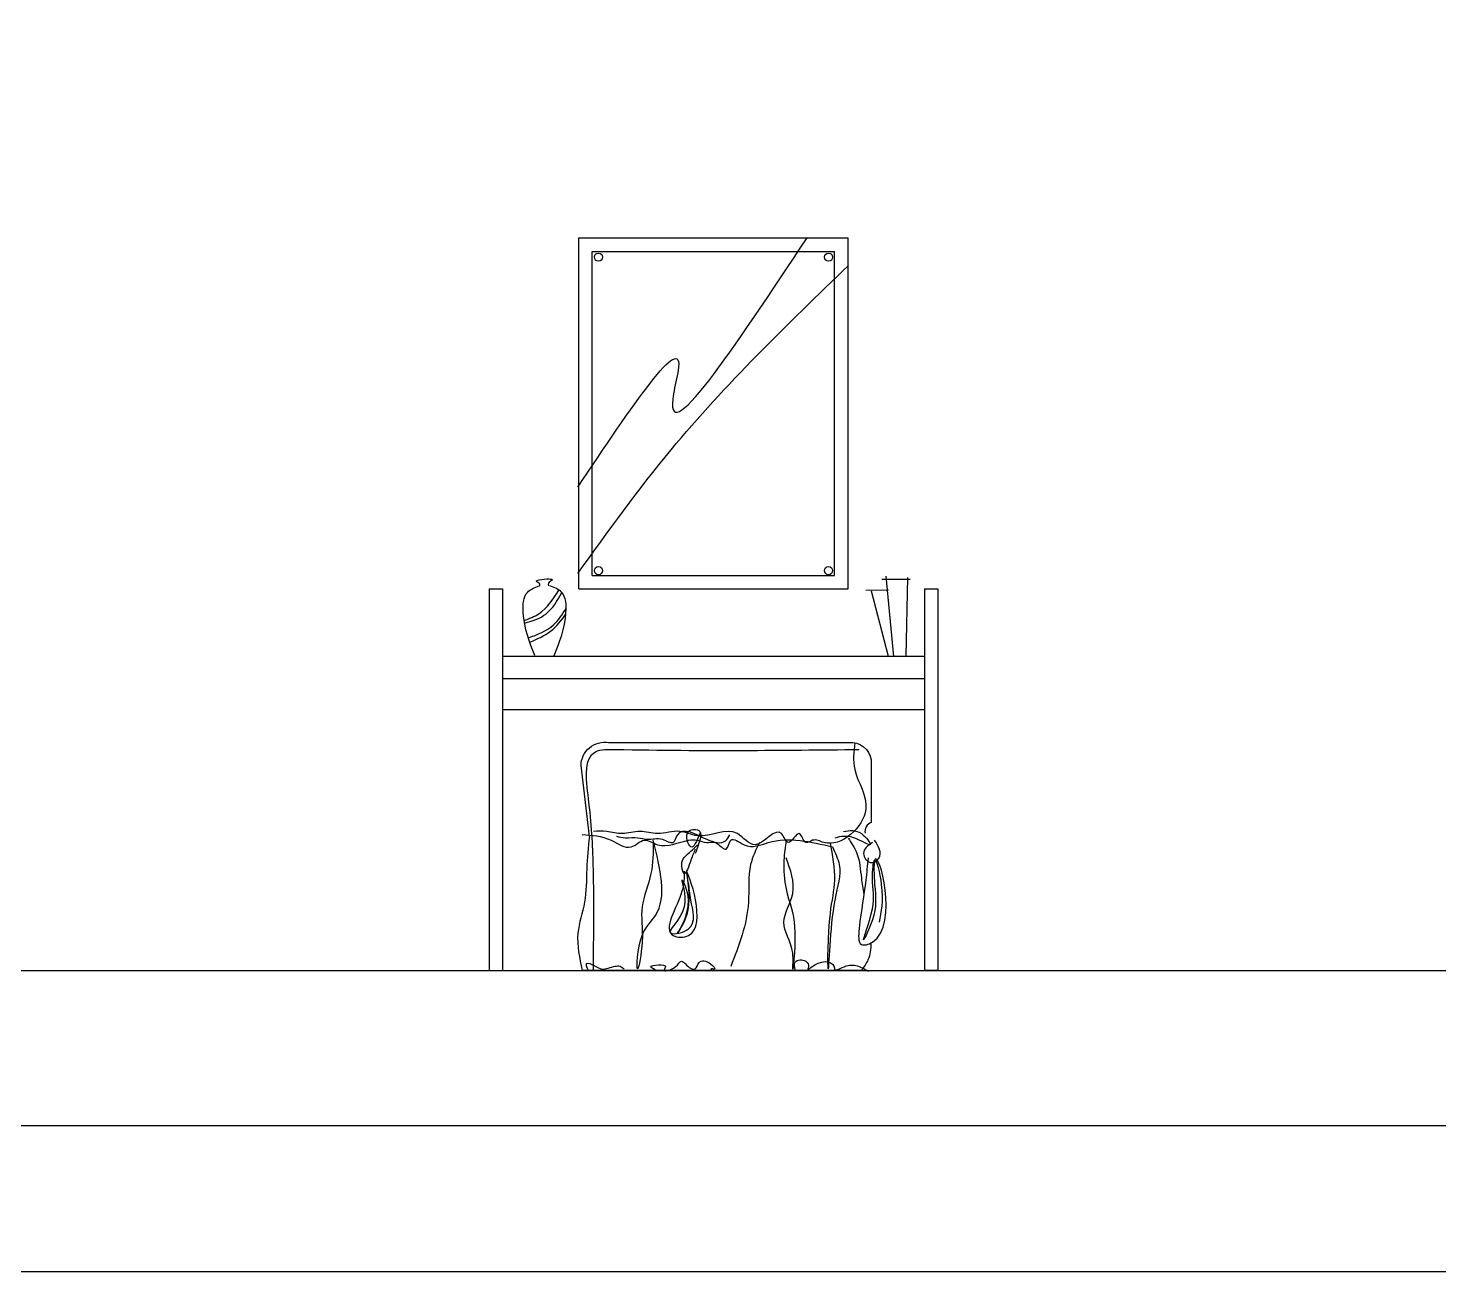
# Model space of a CAD drawing. Header units: inches. Extents: x 6.9 to 49.4, y 11.8 to 36.5.
# Drawn here: x 38.206 to 41.349, y 11.752 to 14.523 of the extents above; entities that cross this region are included whole.
import ezdxf

# ---------------------------------------------------------------- set-up
doc = ezdxf.new("R2010")
doc.units = ezdxf.units.IN
doc.header["$MEASUREMENT"] = 0
for name, color, linetype in [('02', 2, 'Continuous'), ('1', 1, 'Continuous'), ('kadrbm', 4, 'Continuous')]:
    doc.layers.add(name, color=color, linetype=linetype)

# ---------------------------------------------------------------- blocks, each defined once
blk = doc.blocks.new('kadrbm')
at = {"layer": 'kadrbm', "color": 4}
blk.add_lwpolyline([(0, 0), (0, 24.7972), (21, 24.7972), (21, 0), (0, 0)], close=True, dxfattribs=at)
blk.add_lwpolyline([(20.6631, 0.3257), (20.6631, 24.4603), (0.3369, 24.4603), (0.3369, 0.3257), (20.6631, 0.3257)], dxfattribs=at)

msp = doc.modelspace()

# ---------------------------------------------------------------- linework, layer by layer
at = {"layer": '02'}
for points in [[(39.4326, 14.0559), (40.0326, 14.0559)], [(39.4326, 13.2739), (39.4326, 14.0559)], [(40.0326, 13.2739), (40.0326, 14.0559)], [(39.4626, 13.3039), (39.4626, 14.0259)], [(39.4626, 14.0259), (40.0026, 14.0259)], [(40.0026, 13.3039), (40.0026, 14.0259)], [(39.4626, 13.3039), (40.0026, 13.3039)], [(40.1165, 13.3019), (40.1336, 13.123)], [(40.1617, 13.1239), (40.1659, 13.2993)], [(39.2326, 13.2739), (39.2626, 13.2739)], [(39.2326, 13.2739), (39.2326, 12.4239)], [(39.2626, 13.2739), (39.2626, 12.4239)], [(39.4326, 13.2739), (40.0326, 13.2739)], [(40.1225, 13.2712), (40.0722, 13.2704)], [(40.0842, 13.2695), (40.1216, 13.1239)], [(40.171, 13.2951), (40.108, 13.2951)], [(40.2026, 13.2739), (40.2326, 13.2739)], [(40.2026, 13.2739), (40.2026, 12.4239)], [(40.2326, 13.2739), (40.2326, 12.4239)], [(39.2626, 13.1239), (40.2026, 13.1239)], [(39.2626, 13.0739), (40.2026, 13.0739)], [(39.2626, 13.0054), (40.2026, 13.0054)], [(39.2326, 12.4239), (39.2626, 12.4239)], [(40.0622, 12.4239), (39.4404, 12.4239)], [(40.2326, 12.4239), (40.2026, 12.4239)]]:
    msp.add_lwpolyline(points, dxfattribs=at)
msp.add_lwpolyline([(39.4562, 12.7224), (39.4375, 12.8802, -0.459935), (39.4991, 12.9315), (40.0431, 12.9315, -0.409216), (40.0842, 12.8836), (40.0842, 12.7536, 0.35078), (40.0705, 12.7296, 0.855365)], format="xyb", dxfattribs=at)
for centre in [(39.4763, 14.013), (39.9891, 14.013), (39.4763, 13.3145), (39.9891, 13.3145)]:
    msp.add_circle(centre, 0.00903, dxfattribs=at)
for points, knots in [([(39.4304, 13.5006), (39.5492, 13.6781), (39.6864, 13.8831), (39.6001, 13.5406), (39.779, 13.8106), (39.9411, 14.0559)], [0, 0, 0, 0, 343.01091, 396.054173, 856.91645, 856.91645, 856.91645, 856.91645]), ([(39.3106, 13.2034), (39.3222, 13.2076), (39.3556, 13.2203), (39.3754, 13.251), (39.3882, 13.2713)], [3.190412, 3.190412, 3.190412, 3.190412, 39.611874, 108.771884, 108.771884, 108.771884, 108.771884]), ([(39.3116, 13.1975), (39.3289, 13.2024), (39.3655, 13.2138), (39.3847, 13.2475), (39.3948, 13.2657)], [4.059429, 4.059429, 4.059429, 4.059429, 55.87867, 115.682479, 115.682479, 115.682479, 115.682479]), ([(39.3201, 13.1646), (39.3407, 13.172), (39.3758, 13.1857), (39.3961, 13.217), (39.4044, 13.2308)], [6.142459, 6.142459, 6.142459, 6.142459, 69.260627, 116.320509, 116.320509, 116.320509, 116.320509]), ([(39.3234, 13.155), (39.3398, 13.1619), (39.372, 13.176), (39.3936, 13.2036), (39.4038, 13.2179)], [3.596806, 3.596806, 3.596806, 3.596806, 55.747126, 107.535868, 107.535868, 107.535868, 107.535868]), ([(40.0326, 12.7187), (40.0401, 12.7075), (40.058, 12.6809), (40.0608, 12.6355), (40.0656, 12.6053), (40.0677, 12.5932)], [0, 0, 0, 0, 39.783317, 94.952866, 132.082545, 132.082545, 132.082545, 132.082545]), ([(40.0834, 12.4848), (40.0836, 12.4716), (40.081, 12.4495), (40.0678, 12.4315), (40.0622, 12.4239)], [240.954644, 240.954644, 240.954644, 240.954644, 279.304222, 306.948703, 306.948703, 306.948703, 306.948703])]:
    msp.add_open_spline(points, degree=3, knots=knots, dxfattribs=at)
for points in [[(39.4304, 13.3081), (39.6384, 13.5838), (40.0337, 13.9947)], [(39.3451, 13.2797), (39.3458, 13.2849), (39.3377, 13.2908), (39.3444, 13.2937), (39.3731, 13.293), (39.365, 13.2864), (39.365, 13.2805)], [(39.3348, 13.1253), (39.3086, 13.2208), (39.3181, 13.2661), (39.3444, 13.2804)], [(39.3778, 13.1253), (39.404, 13.2208), (39.3945, 13.2661), (39.3683, 13.2804)], [(40.0474, 12.9309), (40.0474, 12.8716), (40.0721, 12.7828), (39.9783, 12.7088), (39.9536, 12.7137), (39.9388, 12.7088), (39.924, 12.7285), (39.8993, 12.7088), (39.8845, 12.7285), (39.8253, 12.7039), (39.7859, 12.7285), (39.697, 12.7236), (39.6576, 12.7335), (39.6082, 12.7285), (39.5687, 12.7335), (39.5293, 12.7285), (39.4947, 12.7335), (39.4651, 12.7335)], [(39.4651, 12.4239), (39.4651, 12.6489), (39.4552, 12.7976), (39.47, 12.9111), (39.5145, 12.9161), (40.0573, 12.9161)], [(39.5162, 12.7228), (39.5367, 12.7194), (39.5641, 12.7194), (39.5847, 12.7159), (39.6189, 12.7159), (39.6428, 12.7091), (39.6531, 12.7262), (39.7181, 12.7159), (39.7592, 12.7125), (39.7694, 12.7262)], [(39.702, 12.7285), (39.6822, 12.6989), (39.6773, 12.7335), (39.702, 12.7335), (39.702, 12.7137), (39.6921, 12.6841)], [(40.0227, 12.7335), (40.0622, 12.7285), (40.0819, 12.7039), (40.0474, 12.7187), (40.003, 12.7187)], [(39.4562, 12.7224), (39.4503, 12.6496), (39.4454, 12.5756), (39.4306, 12.5065), (39.4404, 12.4239)], [(39.4402, 12.7264), (39.5046, 12.7137), (39.549, 12.6989), (39.5786, 12.7137), (39.6082, 12.7039), (39.6773, 12.7137), (39.697, 12.7137), (39.7168, 12.7088), (39.7365, 12.7088), (39.7612, 12.694), (39.7711, 12.7137), (39.8007, 12.7039), (39.8549, 12.7088), (39.998, 12.6989)], [(39.5983, 12.7088), (39.5934, 12.6397), (39.5737, 12.5657), (39.5737, 12.4868), (39.5638, 12.4275), (39.5737, 12.5016), (39.6033, 12.546), (39.5983, 12.7137)], [(39.6921, 12.694), (39.6822, 12.6693), (39.6674, 12.6397), (39.6625, 12.6644), (39.6822, 12.6891), (39.697, 12.7039)], [(39.8352, 12.7088), (39.8155, 12.6595), (39.8105, 12.5756), (39.7711, 12.4325)], [(39.8944, 12.7137), (39.8895, 12.6693), (39.8944, 12.6052), (39.9142, 12.5065), (39.9092, 12.4275), (39.9092, 12.4621), (39.8895, 12.5312), (39.9092, 12.5953), (39.8944, 12.6743)], [(39.998, 12.6989), (40.0128, 12.6595), (40.003, 12.5805), (39.9882, 12.4275), (39.9931, 12.5509), (40.003, 12.6249), (39.9931, 12.7088)], [(40.0869, 12.7088), (40.0671, 12.6841), (40.0819, 12.6644), (40.1017, 12.6743), (40.0918, 12.7137)], [(40.077, 12.6743), (40.0721, 12.6249), (40.0573, 12.5164), (40.0622, 12.4818), (40.0869, 12.4868), (40.0918, 12.6693), (40.0918, 12.6151), (40.0869, 12.5361), (40.0671, 12.4917), (40.0869, 12.5608), (40.0869, 12.6299), (40.0918, 12.6693), (40.1066, 12.6151), (40.1017, 12.5312)], [(39.6674, 12.6447), (39.6625, 12.6002), (39.6428, 12.5016), (39.6773, 12.5016), (39.6724, 12.6447), (39.6724, 12.546), (39.6526, 12.5065), (39.6773, 12.5805), (39.6625, 12.6249), (39.6674, 12.5657), (39.6378, 12.5065), (39.6773, 12.5164), (39.6822, 12.5805), (39.6773, 12.62)], [(39.6024, 12.4254), (39.5931, 12.4316), (39.6102, 12.4363), (39.6257, 12.4316), (39.6226, 12.4254), (39.6475, 12.4316), (39.6615, 12.444), (39.6817, 12.4285), (39.691, 12.4269), (39.7004, 12.4409), (39.7268, 12.4378), (39.7346, 12.4269), (39.7268, 12.4269), (39.7315, 12.4223)], [(39.9149, 12.4254), (39.9149, 12.4425), (39.9383, 12.444), (39.9445, 12.4316), (39.9429, 12.4269), (39.9585, 12.4363), (40.002, 12.4285), (40.002, 12.4269), (40.0191, 12.43), (40.0502, 12.4347), (40.0782, 12.4223)], [(39.4531, 12.4254), (39.45, 12.4394), (39.4671, 12.4347), (39.4842, 12.4269), (39.5138, 12.4331), (39.5247, 12.4331), (39.534, 12.4269)]]:
    msp.add_spline(points, degree=3, dxfattribs=at)
msp.add_point((40.2326, 12.4239), dxfattribs=at)
at = {"layer": '1'}
msp.add_line((28.702, 12.4239), (49.0282, 12.4239), dxfattribs=at)

# ---------------------------------------------------------------- block references
at = {"layer": 'kadrbm'}
msp.add_blockref('kadrbm', (28.3651, 11.7523), dxfattribs=at)

doc.saveas('drawing.dxf')
